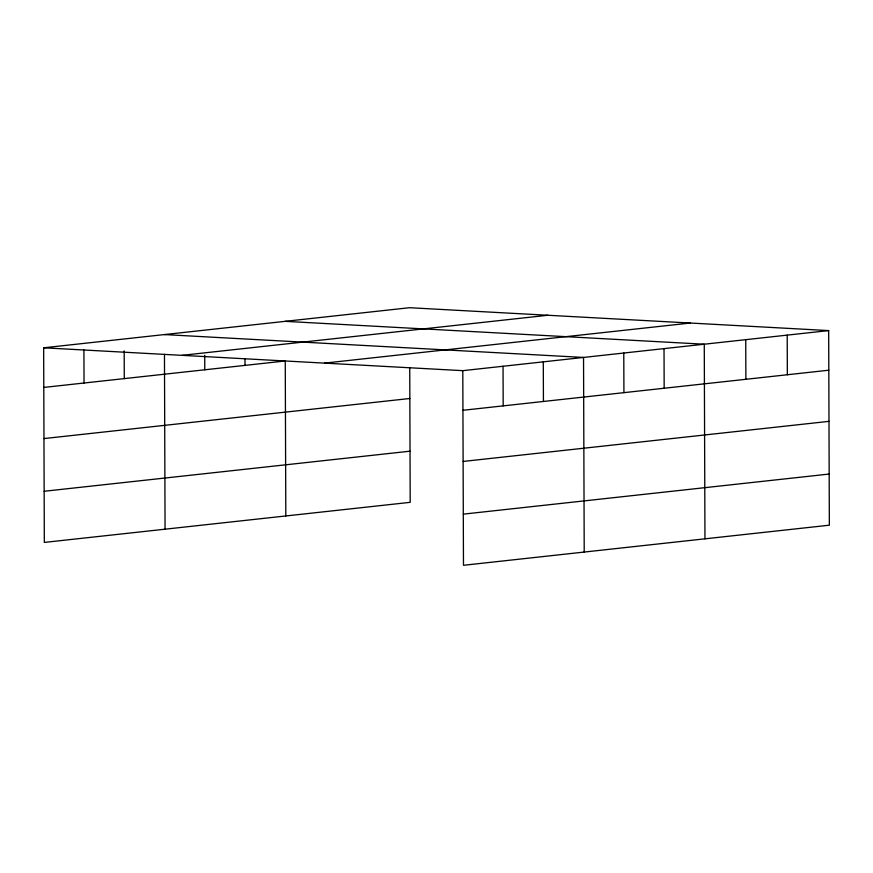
<?xml version="1.0" encoding="UTF-8"?>
<svg xmlns="http://www.w3.org/2000/svg" width="873" height="873" viewBox="0 0 873 873"><rect width="100%" height="100%" fill="white"/><g stroke="black" fill="none" stroke-linecap="round" stroke-linejoin="round"><path stroke-width="1.31" d="M409.732 367.533L410.201 502.335L44.327 542.417L43.65 347.803L409.524 307.711L828.673 330.583L829.35 525.197L463.476 565.289L462.799 370.665L828.673 330.583M181.966 355.344L547.84 315.262M43.792 387.426L285.264 360.975L285.809 515.965M324.483 363.124L690.347 323.032M43.966 438.573L409.841 398.492M462.941 410.288L828.804 370.207M44.152 491.27L410.026 451.188M463.116 461.446L828.99 421.353M463.301 514.142L829.175 474.05M285.122 321.34L704.271 344.213L704.958 538.827M164.386 334.577L583.535 357.439L584.212 552.052M43.65 347.803L462.799 370.665M787.206 335.123L787.348 374.746M745.738 339.662L745.88 379.297M664.026 348.622L664.167 388.245M623.78 353.03L623.922 392.654M543.29 361.848L543.432 401.471M503.044 366.256L503.186 405.88M244.997 358.77L245.018 365.383M204.719 355.256L204.773 369.792M164.462 354.383L165.062 529.191M124.184 350.87L124.282 378.609M83.917 349.997L84.037 383.018"/></g></svg>
